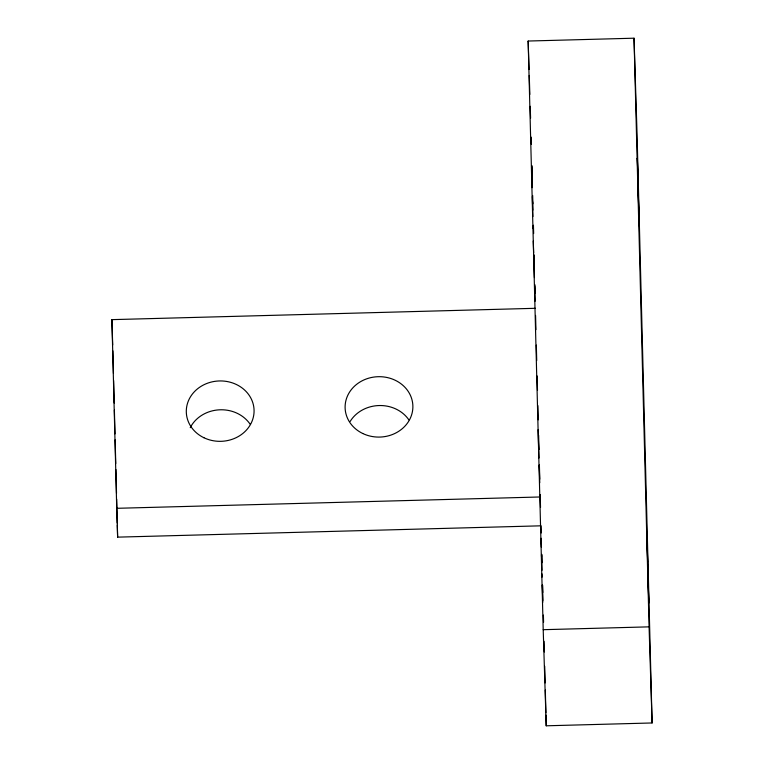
<?xml version="1.0" encoding="UTF-8"?>
<svg xmlns="http://www.w3.org/2000/svg" width="764" height="764" viewBox="0 0 764 764"><rect width="100%" height="100%" fill="white"/><g stroke="black" fill="none" stroke-linecap="round" stroke-linejoin="round"><path stroke-width="1.15" d="M528.163 41.036L634.034 38.2L637.061 134.311L652.093 722.964L546.222 725.8L543.204 629.689L528.163 41.036L529.06 69.514M541.294 532.947L541.113 525.813L117.627 537.14L116.73 508.308L111.907 319.638L535.392 308.303M116.73 508.308L540.205 496.972L540.148 494.604L540.53 507.353M543.204 629.689L649.075 626.852L652.093 722.964M533.176 225.915L533.282 228.579L533.262 226.965M529.251 75.445L529.844 94.43M530.216 106.301L530.588 118.162M531.629 165.559L532.136 183.131M533.272 241.023L533.644 252.827M533.721 255.186L534.428 277.618M534.685 285.879L535.163 301.226M538.095 429.693L538.983 458.018M539.203 465.104L539.766 482.81M541.304 543.901L541.103 538.257L541.294 547.119M542.784 602.271L542.278 584.842M111.907 319.638L112.7 345.013M532.9 216.565L532.346 196.52M647.853 571.033L648.798 603.082L646.974 535.421L647.614 562.209M542.048 570.307L541.619 554.769M541.982 573.859L542.068 577.126M634.034 38.2L649.075 626.852M531.19 137.148L531.372 144.291M531.916 165.721L532.126 174.049M532.68 195.479L532.89 203.816M533.434 225.237L533.654 233.574M534.198 255.004L534.408 263.332M534.953 284.762L535.172 293.089M541.848 554.377L542.058 562.715M542.631 585.329L542.822 592.472M543.395 615.087L543.576 622.23M544.063 641.283L544.34 651.998M544.703 666.275L545.133 682.949M545.315 690.083L545.888 712.707M545.954 715.085L546.222 725.8M532.642 201.792L532.861 210.129M535.574 315.427L535.936 329.666M536.328 345.089L536.72 360.512M537.121 375.945L537.484 390.184M537.875 405.608L538.238 419.847M538.63 435.27L538.992 449.509M539.394 464.932L539.756 479.171M532.107 187.705L531.572 166.332M542.44 585.081L542.822 600.494M112.871 350.848L113.444 373.386M113.626 380.51L114.208 403.058M114.39 410.172L114.992 433.904M115.144 439.835L115.756 463.567M115.908 469.507L116.51 493.238M116.663 499.169L117.264 522.901M117.331 525.279L117.627 537.14M541.475 554.626L541.533 556.708M190.236 427.687A33.893 30.197 -1.8 0 1 219.058 409.838A33.893 30.197 -1.8 0 1 250.048 424.096M350.17 421.413A33.893 30.197 -1.8 0 1 408.855 419.847M637.377 158.778L637.338 158.081L639.153 225.743L637.377 158.778M362.719 433.484A33.893 30.197 -1.8 0 0 412.875 405.98A33.893 30.197 -1.8 0 0 361.382 381.198A33.893 30.197 -1.8 0 0 362.719 433.484M203.912 437.734A33.893 30.197 -1.8 0 0 254.068 410.23A33.893 30.197 -1.8 0 0 202.575 385.448A33.893 30.197 -1.8 0 0 203.912 437.734"/></g></svg>
